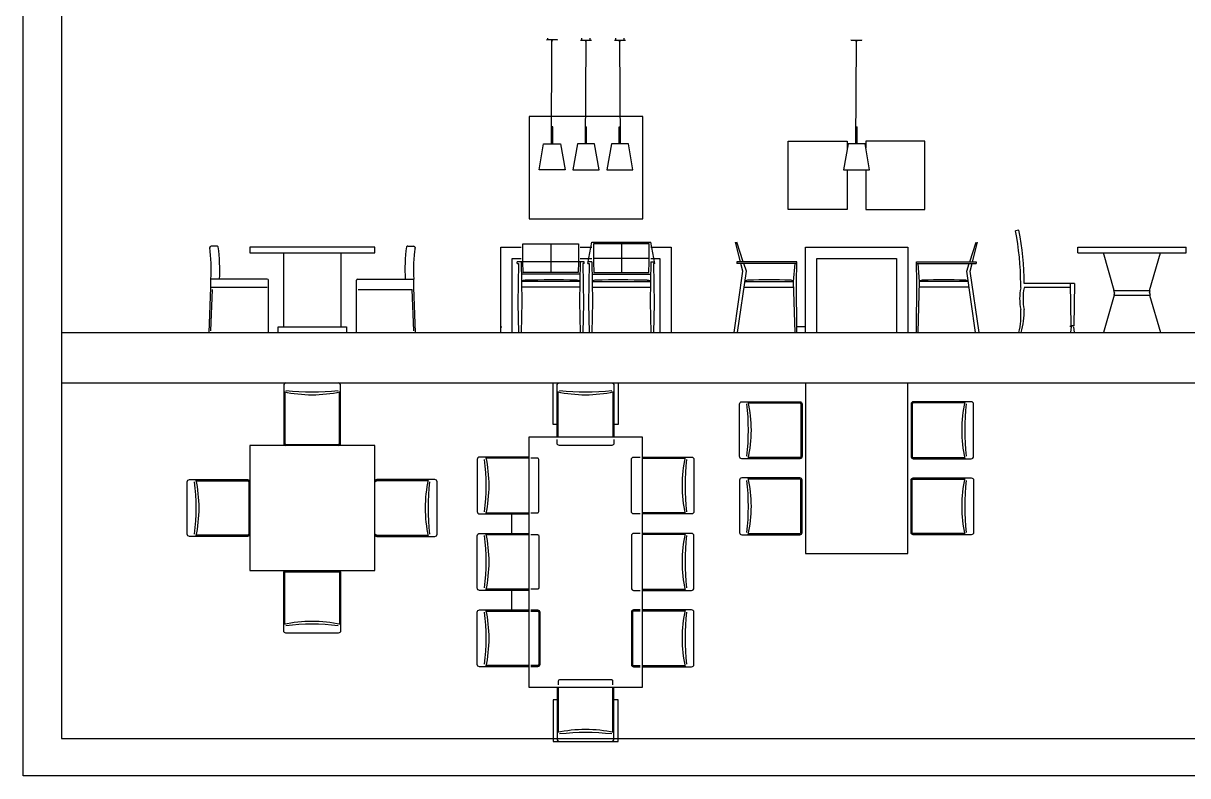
# Model space of a CAD drawing. Header units: inches. Extents: x 5.3 to 47.8, y 15.8 to 40.6.
# Drawn here: x 26.81 to 37.05, y 15.78 to 22.39 of the extents above; entities that cross this region are included whole.
import ezdxf

# ---------------------------------------------------------------- set-up
doc = ezdxf.new("R2010")
doc.units = ezdxf.units.IN
doc.header["$MEASUREMENT"] = 0
for name, color, linetype in [('02', 2, 'Continuous'), ('1', 1, 'Continuous'), ('4', 4, 'Continuous'), ('kadrbm', 4, 'Continuous')]:
    doc.layers.add(name, color=color, linetype=linetype)

# ---------------------------------------------------------------- blocks, each defined once
blk = doc.blocks.new('kadrbm')
at = {"layer": 'kadrbm', "color": 4}
blk.add_lwpolyline([(0, 0), (0, 24.797), (21, 24.797), (21, 0), (0, 0)], close=True, dxfattribs=at)
blk.add_lwpolyline([(20.663, 0.326), (20.663, 24.46), (0.337, 24.46), (0.337, 0.326), (20.663, 0.326)], dxfattribs=at)

msp = doc.modelspace()

# ---------------------------------------------------------------- linework, layer by layer
at = {"layer": '02'}
for points in [[(29.118, 19.232, 0.414214), (29.098, 19.212), (29.098, 18.702, 0.414214), (29.118, 18.682)], [(29.578, 18.682, 0.414214), (29.598, 18.702), (29.598, 19.212, 0.414214), (29.578, 19.232)], [(31.502, 18.756), (31.502, 19.212, -0.414214), (31.522, 19.232)], [(31.982, 19.232, -0.414214), (32.002, 19.212), (32.002, 18.756)], [(31.252, 18.58), (30.82, 18.58, 0.414214), (30.8, 18.56), (30.8, 18.1, 0.414214), (30.82, 18.08), (31.252, 18.08)], [(32.252, 18.58), (32.685, 18.58, -0.414214), (32.705, 18.56), (32.705, 18.1, -0.414214), (32.685, 18.08), (32.252, 18.08)], [(28.8, 17.902, -0.414214), (28.78, 17.882), (28.27, 17.882, -0.414214), (28.25, 17.902), (28.25, 18.362, -0.414214), (28.27, 18.382), (28.78, 18.382, -0.414214), (28.8, 18.362)], [(31.252, 17.408), (30.82, 17.408, -0.414214), (30.8, 17.428), (30.8, 17.888, -0.414214), (30.82, 17.908), (31.252, 17.908)], [(32.252, 17.408), (32.685, 17.408, 0.414214), (32.705, 17.428), (32.705, 17.888, 0.414214), (32.685, 17.908), (32.252, 17.908)], [(29.578, 17.582, -0.414214), (29.598, 17.562), (29.598, 17.052, -0.414214), (29.578, 17.032), (29.118, 17.032, -0.414214), (29.098, 17.052), (29.098, 17.562, -0.414214), (29.118, 17.582)], [(31.252, 16.736), (30.82, 16.736, -0.414214), (30.8, 16.756), (30.8, 17.216, -0.414214), (30.82, 17.236), (31.252, 17.236)], [(32.252, 16.736), (32.685, 16.736, 0.414214), (32.705, 16.756), (32.705, 17.216, 0.414214), (32.685, 17.236), (32.252, 17.236)], [(31.502, 16.556), (31.502, 16.1, 0.414214), (31.522, 16.08)], [(31.982, 16.08, 0.414214), (32.002, 16.1), (32.002, 16.556)]]:
    msp.add_lwpolyline(points, format="xyb", dxfattribs=at)
for points in [[(31.502, 18.866), (31.467, 18.866), (31.467, 19.232)], [(32.038, 19.232), (32.038, 18.866), (32.002, 18.866)], [(33.685, 19.232), (33.685, 17.732), (34.585, 17.732), (34.585, 19.232)], [(31.502, 16.446), (31.467, 16.446), (31.467, 16.08), (32.038, 16.08), (32.038, 16.446), (32.002, 16.446)]]:
    msp.add_lwpolyline(points, dxfattribs=at)
for points in [[(33.636, 18.566), (33.126, 18.566, -0.414214), (33.106, 18.586), (33.106, 19.046, -0.414214), (33.126, 19.066), (33.636, 19.066, -0.414214), (33.656, 19.046), (33.656, 18.586, -0.414214)], [(34.634, 18.566), (35.144, 18.566, 0.414214), (35.164, 18.586), (35.164, 19.046, 0.414214), (35.144, 19.066), (34.634, 19.066, 0.414214), (34.614, 19.046), (34.614, 18.586, 0.414214)], [(29.916, 17.882), (30.426, 17.882, 0.414214), (30.446, 17.902), (30.446, 18.362, 0.414214), (30.426, 18.382), (29.916, 18.382, 0.414214), (29.896, 18.362), (29.896, 17.902, 0.414214)], [(33.636, 18.397), (33.126, 18.397, 0.414214), (33.106, 18.377), (33.106, 17.917, 0.414214), (33.126, 17.897), (33.636, 17.897, 0.414214), (33.656, 17.917), (33.656, 18.377, 0.414214)], [(34.634, 18.397), (35.144, 18.397, -0.414214), (35.164, 18.377), (35.164, 17.917, -0.414214), (35.144, 17.897), (34.634, 17.897, -0.414214), (34.614, 17.917), (34.614, 18.377, -0.414214)]]:
    msp.add_lwpolyline(points, format="xyb", close=True, dxfattribs=at)
for points in [[(31.252, 16.556), (32.252, 16.556), (32.252, 18.756), (31.252, 18.756)], [(28.8, 17.582), (29.9, 17.582), (29.9, 18.682), (28.8, 18.682)]]:
    msp.add_lwpolyline(points, close=True, dxfattribs=at)
for centre, start, end in [((29.348, 20.282), 257.4874, 282.5126), ((31.752, 20.282), 257.4874, 282.5126), ((32.056, 18.816), 347.4874, 12.5126), ((36.214, 18.816), 167.4874, 192.5126), ((29.75, 18.33), 347.4874, 12.5126), ((33.755, 18.33), 167.4874, 192.5126), ((27.2, 18.132), 347.4874, 12.5126), ((31.496, 18.132), 167.4874, 192.5126), ((32.056, 18.147), 347.4874, 12.5126), ((36.214, 18.147), 167.4874, 192.5126), ((29.75, 17.658), 347.4874, 12.5126), ((33.755, 17.658), 167.4874, 192.5126), ((29.75, 16.986), 347.4874, 12.5126), ((33.755, 16.986), 167.4874, 192.5126), ((29.348, 15.981), 77.4874, 102.5126), ((31.752, 15.03), 77.4874, 102.5126)]:
    msp.add_arc(centre, 1.154, start, end, dxfattribs=at)
at = {"layer": '1'}
for p, q in [((31.506, 22.25), (31.411, 22.25)), ((31.411, 22.245), (31.411, 22.25)), ((31.421, 22.25), (31.421, 22.265)), ((31.453, 21.335), (31.457, 22.235)), ((31.456, 22.235), (31.456, 22.245)), ((31.46, 22.235), (31.456, 22.235)), ((31.46, 22.235), (31.461, 22.245)), ((31.506, 22.245), (31.506, 22.25)), ((31.709, 22.245), (31.804, 22.245)), ((31.719, 22.25), (31.719, 22.265)), ((31.751, 21.335), (31.757, 22.235)), ((31.754, 22.235), (31.753, 22.245)), ((31.754, 22.235), (31.758, 22.235)), ((31.758, 22.235), (31.759, 22.245)), ((31.794, 22.25), (31.794, 22.265)), ((32.007, 22.245), (32.102, 22.245)), ((32.017, 22.25), (32.017, 22.265)), ((32.052, 22.235), (32.051, 22.245)), ((32.052, 22.235), (32.056, 22.235)), ((32.059, 21.335), (32.053, 22.235)), ((32.056, 22.235), (32.057, 22.245)), ((32.092, 22.25), (32.092, 22.265)), ((34.087, 22.245), (34.087, 22.25)), ((34.087, 22.245), (34.182, 22.245)), ((34.13, 21.335), (34.134, 22.235)), ((34.133, 22.235), (34.132, 22.245)), ((34.133, 22.235), (34.137, 22.235)), ((34.137, 22.235), (34.138, 22.245)), ((34.182, 22.245), (34.182, 22.25)), ((31.463, 21.485), (31.453, 21.485)), ((31.463, 21.335), (31.463, 21.485)), ((31.751, 21.485), (31.761, 21.485)), ((31.761, 21.335), (31.761, 21.485)), ((32.049, 21.335), (32.049, 21.485)), ((32.049, 21.485), (32.059, 21.485)), ((34.13, 21.485), (34.14, 21.485)), ((34.14, 21.335), (34.14, 21.485)), ((31.343, 21.105), (31.383, 21.335)), ((31.383, 21.335), (31.533, 21.335)), ((31.533, 21.335), (31.573, 21.105)), ((31.681, 21.335), (31.641, 21.105)), ((31.831, 21.335), (31.681, 21.335)), ((31.871, 21.105), (31.831, 21.335)), ((31.979, 21.335), (31.939, 21.105)), ((32.129, 21.335), (31.979, 21.335)), ((32.169, 21.105), (32.129, 21.335)), ((34.06, 21.335), (34.02, 21.105)), ((34.21, 21.335), (34.06, 21.335)), ((34.25, 21.105), (34.21, 21.335)), ((31.573, 21.105), (31.343, 21.105)), ((31.641, 21.105), (31.871, 21.105)), ((31.939, 21.105), (32.169, 21.105)), ((34.02, 21.105), (34.25, 21.105)), ((35.562, 20.575), (35.533, 20.57)), ((28.512, 20.435), (28.459, 20.435)), ((30.188, 20.435), (30.241, 20.435)), ((31.446, 20.455), (31.446, 20.204)), ((31.773, 20.283), (31.808, 20.47)), ((31.808, 20.47), (32.325, 20.47)), ((32.067, 20.455), (32.067, 20.204)), ((32.36, 20.283), (32.325, 20.47)), ((33.114, 20.298), (33.072, 20.47)), ((33.089, 20.453), (33.078, 20.453)), ((33.139, 20.298), (33.082, 20.47)), ((35.131, 20.298), (35.188, 20.47)), ((35.156, 20.298), (35.198, 20.47)), ((35.181, 20.453), (35.192, 20.453)), ((36.082, 20.425), (37.032, 20.425)), ((36.082, 20.375), (36.082, 20.425)), ((37.032, 20.375), (37.032, 20.425)), ((31.739, 20.298), (31.152, 20.298)), ((31.152, 20.283), (31.152, 20.298)), ((31.152, 20.283), (31.162, 20.283)), ((31.162, 20.283), (31.158, 19.93)), ((31.187, 20.298), (31.191, 19.945)), ((31.704, 20.298), (31.7, 19.945)), ((31.729, 20.283), (31.733, 19.93)), ((31.739, 20.283), (31.729, 20.283)), ((31.739, 20.283), (31.739, 20.298)), ((31.808, 20.298), (31.773, 20.298)), ((31.773, 20.283), (31.783, 20.283)), ((31.783, 20.283), (31.779, 19.93)), ((31.808, 20.298), (31.813, 19.945)), ((31.823, 20.33), (32.31, 20.33)), ((32.325, 20.298), (32.321, 19.945)), ((32.325, 20.298), (32.36, 20.298)), ((32.36, 20.283), (32.35, 20.283)), ((32.35, 20.283), (32.355, 19.93)), ((33.609, 20.298), (33.083, 20.298)), ((33.083, 20.298), (33.083, 20.283)), ((33.609, 20.283), (33.083, 20.283)), ((33.135, 20.215), (33.118, 20.283)), ((33.166, 20.216), (33.144, 20.283)), ((33.581, 20.125), (33.594, 20.283)), ((33.606, 20.125), (33.609, 20.283)), ((33.609, 20.283), (33.609, 20.298)), ((34.661, 20.298), (35.187, 20.298)), ((34.661, 20.283), (34.661, 20.298)), ((34.661, 20.283), (35.187, 20.283)), ((34.664, 20.125), (34.661, 20.283)), ((34.689, 20.125), (34.676, 20.283)), ((35.104, 20.216), (35.126, 20.283)), ((35.135, 20.215), (35.152, 20.283)), ((35.187, 20.298), (35.187, 20.283)), ((36.082, 20.375), (37.032, 20.375)), ((36.401, 20.045), (36.307, 20.375)), ((36.712, 20.045), (36.807, 20.375)), ((31.703, 20.189), (31.188, 20.189)), ((31.81, 20.189), (32.324, 20.189)), ((33.058, 19.675), (33.135, 20.215)), ((33.088, 19.675), (33.166, 20.215)), ((35.182, 19.675), (35.104, 20.215)), ((35.212, 19.675), (35.135, 20.215)), ((28.443, 19.675), (28.457, 20.07)), ((28.457, 20.07), (28.458, 20.145)), ((28.953, 20.145), (28.458, 20.145)), ((28.953, 20.07), (28.458, 20.07)), ((28.963, 19.675), (28.963, 20.135)), ((29.737, 19.675), (29.737, 20.135)), ((29.747, 20.145), (30.242, 20.145)), ((30.243, 20.07), (30.242, 20.145)), ((30.257, 19.675), (30.243, 20.07)), ((31.702, 20.125), (31.189, 20.125)), ((31.701, 20.075), (31.19, 20.075)), ((31.81, 20.125), (32.323, 20.125)), ((31.811, 20.075), (32.323, 20.075)), ((33.146, 20.075), (33.58, 20.075)), ((33.153, 20.125), (33.581, 20.125)), ((33.594, 19.675), (33.581, 20.125)), ((33.609, 19.675), (33.606, 20.125)), ((34.661, 19.675), (34.664, 20.125)), ((34.676, 19.675), (34.689, 20.125)), ((35.117, 20.125), (34.689, 20.125)), ((35.124, 20.075), (34.69, 20.075)), ((35.579, 20.071), (35.579, 20.106)), ((36.016, 20.07), (35.608, 20.07)), ((36.051, 20.105), (35.609, 20.105)), ((36.021, 19.735), (36.016, 20.105)), ((36.051, 20.105), (36.046, 19.735)), ((28.458, 19.69), (28.473, 20.055)), ((29.752, 20.055), (30.227, 20.055)), ((30.242, 19.69), (30.227, 20.055)), ((36.401, 20.005), (36.307, 19.675)), ((36.396, 20.045), (36.717, 20.045)), ((36.402, 20.025), (36.396, 20.045)), ((36.402, 20.025), (36.396, 20.005)), ((36.396, 20.005), (36.717, 20.005)), ((36.712, 20.025), (36.717, 20.045)), ((36.712, 20.025), (36.717, 20.005)), ((36.712, 20.005), (36.807, 19.675)), ((31.158, 19.93), (31.162, 19.675)), ((31.191, 19.945), (31.187, 19.675)), ((31.7, 19.945), (31.704, 19.675)), ((31.733, 19.93), (31.729, 19.675)), ((31.779, 19.93), (31.783, 19.675)), ((31.813, 19.945), (31.808, 19.675)), ((32.321, 19.945), (32.325, 19.675)), ((32.355, 19.93), (32.351, 19.675)), ((31.006, 19.725), (31.016, 19.725)), ((33.685, 19.725), (33.609, 19.725)), ((36.021, 19.725), (36.015, 19.675)), ((36.046, 19.735), (36.021, 19.735)), ((36.052, 19.675), (36.046, 19.725)), ((31.105, 17.908), (31.105, 18.08)), ((31.105, 17.236), (31.105, 17.408))]:
    msp.add_line(p, q, dxfattribs=at)
for points in [[(31.256, 20.675), (32.256, 20.675), (32.256, 21.575), (31.256, 21.575)], [(28.8, 20.375), (29.9, 20.375), (29.9, 20.425), (28.8, 20.425)], [(31.202, 20.455), (31.689, 20.455), (31.689, 20.298), (31.688, 20.204), (31.203, 20.204), (31.202, 20.298)], [(32.31, 20.455), (31.823, 20.455), (31.823, 20.298), (31.824, 20.204), (32.309, 20.204), (32.31, 20.298)]]:
    msp.add_lwpolyline(points, close=True, dxfattribs=at)
for points in [[(34.053, 21.105), (34.053, 20.756), (33.535, 20.756), (33.535, 21.358), (34.053, 21.358), (34.053, 21.296)], [(34.217, 21.105), (34.217, 20.756), (34.735, 20.756), (34.735, 21.358), (34.217, 21.358), (34.217, 21.296)], [(31.006, 19.675), (31.006, 20.425), (31.187, 20.425)], [(31.704, 20.425), (31.808, 20.425)], [(32.325, 20.425), (32.506, 20.425), (32.506, 19.675)], [(33.685, 19.675), (33.685, 20.425), (34.585, 20.425), (34.585, 19.675)], [(29.1, 19.725), (29.1, 20.375)], [(29.6, 20.375), (29.6, 19.725)], [(31.106, 19.675), (31.106, 20.325), (31.187, 20.325)], [(31.704, 20.325), (31.808, 20.325)], [(32.325, 20.325), (32.406, 20.325), (32.406, 19.675)], [(33.785, 19.675), (33.785, 20.325), (34.485, 20.325), (34.485, 19.675)], [(29.05, 19.675), (29.05, 19.725), (29.65, 19.725), (29.65, 19.675)], [(31.512, 18.756), (31.512, 19.153)], [(31.992, 19.153), (31.992, 18.756)], [(31.252, 18.57), (30.878, 18.57)], [(32.252, 18.57), (32.626, 18.57)], [(30.878, 18.09), (31.252, 18.09)], [(32.626, 18.09), (32.252, 18.09)], [(30.878, 17.898), (31.252, 17.898)], [(32.626, 17.898), (32.252, 17.898)], [(31.252, 17.418), (30.878, 17.418)], [(32.252, 17.418), (32.626, 17.418)], [(30.878, 17.226), (31.252, 17.226)], [(32.626, 17.226), (32.252, 17.226)], [(31.252, 16.746), (30.878, 16.746)], [(32.252, 16.746), (32.626, 16.746)], [(31.512, 16.556), (31.512, 16.159)], [(31.992, 16.159), (31.992, 16.556)]]:
    msp.add_lwpolyline(points, dxfattribs=at)
for points in [[(29.108, 19.153), (29.108, 18.702, 0.414214), (29.118, 18.692), (29.578, 18.692, 0.414214), (29.588, 18.702), (29.588, 19.153)], [(33.184, 19.056), (33.636, 19.056, -0.414214), (33.646, 19.046), (33.646, 18.586, -0.414214), (33.636, 18.576), (33.184, 18.576)], [(35.086, 19.056), (34.634, 19.056, 0.414214), (34.624, 19.046), (34.624, 18.586, 0.414214), (34.634, 18.576), (35.086, 18.576)], [(32.002, 18.736), (32.002, 18.702, -0.414214), (31.982, 18.682), (31.522, 18.682, -0.414214), (31.502, 18.702), (31.502, 18.736)], [(31.272, 18.09), (31.33, 18.09, 0.414214), (31.34, 18.1), (31.34, 18.56, 0.414214), (31.33, 18.57), (31.272, 18.57)], [(32.232, 18.08), (32.175, 18.08, -0.414214), (32.155, 18.1), (32.155, 18.56, -0.414214), (32.175, 18.58), (32.232, 18.58)], [(28.328, 18.372), (28.78, 18.372, -0.414214), (28.79, 18.362), (28.79, 17.902, -0.414214), (28.78, 17.892), (28.328, 17.892)], [(30.368, 18.372), (29.916, 18.372, 0.414214), (29.906, 18.362)], [(33.184, 17.907), (33.636, 17.907, 0.414214), (33.646, 17.917), (33.646, 18.377, 0.414214), (33.636, 18.387), (33.184, 18.387)], [(35.086, 17.907), (34.634, 17.907, -0.414214), (34.624, 17.917), (34.624, 18.377, -0.414214), (34.634, 18.387), (35.086, 18.387)], [(29.906, 17.902, 0.414214), (29.916, 17.892), (30.368, 17.892)], [(31.272, 17.898), (31.33, 17.898, -0.414214), (31.34, 17.888), (31.34, 17.428, -0.414214), (31.33, 17.418), (31.272, 17.418)], [(32.232, 17.908), (32.175, 17.908, 0.414214), (32.155, 17.888), (32.155, 17.428, 0.414214), (32.175, 17.408), (32.232, 17.408)], [(29.108, 17.11), (29.108, 17.562, -0.414214), (29.118, 17.572), (29.578, 17.572, -0.414214), (29.588, 17.562), (29.588, 17.11)], [(31.272, 17.236), (31.33, 17.236, -0.414214), (31.35, 17.216), (31.35, 16.756, -0.414214), (31.33, 16.736), (31.272, 16.736)], [(31.272, 17.226), (31.33, 17.226, -0.414214), (31.34, 17.216), (31.34, 16.756, -0.414214), (31.33, 16.746), (31.272, 16.746)], [(32.232, 17.236), (32.175, 17.236, 0.414214), (32.155, 17.216), (32.155, 16.756, 0.414214), (32.175, 16.736), (32.232, 16.736)], [(32.232, 17.226), (32.175, 17.226, 0.414214), (32.165, 17.216), (32.165, 16.756, 0.414214), (32.175, 16.746), (32.232, 16.746)], [(31.992, 16.576), (31.992, 16.61, 0.414214), (31.982, 16.62), (31.522, 16.62, 0.414214), (31.512, 16.61), (31.512, 16.576)]]:
    msp.add_lwpolyline(points, format="xyb", dxfattribs=at)
msp.add_circle((36.021, 19.73), 0.005, dxfattribs=at)
for centre, radius, start, end in [((33.069, 20.091), 2.51, 0.3168, 10.9907), ((33.463, 20.13), 2.146, 359.3325, 11.9702), ((28.46, 20.422), 0.0127, 92.1473, 200.4366), ((27.059, 20.228), 1.402, 356.6161, 8.0205), ((28.511, 20.423), 0.0121, 23.3119, 95.933), ((27.059, 20.228), 1.477, 356.7882, 7.784), ((31.641, 20.228), 1.477, 172.216, 183.2118), ((30.189, 20.423), 0.0121, 84.067, 156.6881), ((31.641, 20.228), 1.402, 171.9795, 183.3839), ((30.24, 20.422), 0.0127, 339.5634, 87.8527), ((33.161, 20.215), 0.005, 354.1462, 10.5171), ((35.109, 20.215), 0.005, 169.4829, 185.8538), ((28.953, 20.135), 0.01, 0, 90), ((29.747, 20.135), 0.01, 90, 180), ((31.217, 20.09), 0.0441, 86.635, 129.3302), ((31.459, 11.928), 8.21, 88.5149, 91.6673), ((31.674, 20.091), 0.0441, 50.6698, 93.365), ((31.838, 20.091), 0.0441, 86.635, 129.3302), ((32.054, 11.928), 8.21, 88.3327, 91.4851), ((32.295, 20.09), 0.0441, 50.6698, 93.365), ((33.181, 20.091), 0.0441, 86.635, 129.3302), ((33.367, 14.733), 5.405, 88.0574, 91.9426), ((33.553, 20.091), 0.0441, 50.6698, 93.365), ((34.717, 20.091), 0.0441, 86.635, 129.3302), ((34.903, 14.733), 5.405, 88.0574, 91.9426), ((35.089, 20.091), 0.0441, 50.6698, 93.365), ((36.057, 19.974), 0.488, 168.6883, 191.3117), ((36.087, 19.974), 0.488, 168.6883, 191.3117), ((34.982, 19.824), 0.599, 345.5823, 5.2197), ((35.004, 19.854), 0.605, 342.8483, 2.3863), ((29.347, 21.155), 2.002, 263.4152, 276.5848), ((31.754, 21.155), 2.002, 263.4152, 276.5848), ((31.182, 18.818), 2.002, 353.4152, 6.5848), ((37.088, 18.818), 2.002, 173.4152, 186.5848), ((28.876, 18.329), 2.002, 353.4152, 6.5848), ((34.629, 18.329), 2.002, 173.4152, 186.5848), ((26.326, 18.133), 2.002, 353.4152, 6.5848), ((32.37, 18.133), 2.002, 173.4152, 186.5848), ((31.182, 18.145), 2.002, 353.4152, 6.5848), ((37.088, 18.145), 2.002, 173.4152, 186.5848), ((28.876, 17.66), 2.002, 353.4152, 6.5848), ((34.629, 17.66), 2.002, 173.4152, 186.5848), ((28.876, 16.988), 2.002, 353.4152, 6.5848), ((34.629, 16.988), 2.002, 173.4152, 186.5848), ((29.347, 15.108), 2.002, 83.4152, 96.5848), ((31.754, 14.156), 2.002, 83.4152, 96.5848)]:
    msp.add_arc(centre, radius, start, end, dxfattribs=at)
at = {"layer": '4'}
for p, q in [((27.145, 19.675), (47.471, 19.675)), ((27.145, 19.232), (47.471, 19.232))]:
    msp.add_line(p, q, dxfattribs=at)

# ---------------------------------------------------------------- block references
at = {"layer": 'kadrbm'}
msp.add_blockref('kadrbm', (26.808, 15.778), dxfattribs=at)

doc.saveas('drawing.dxf')
